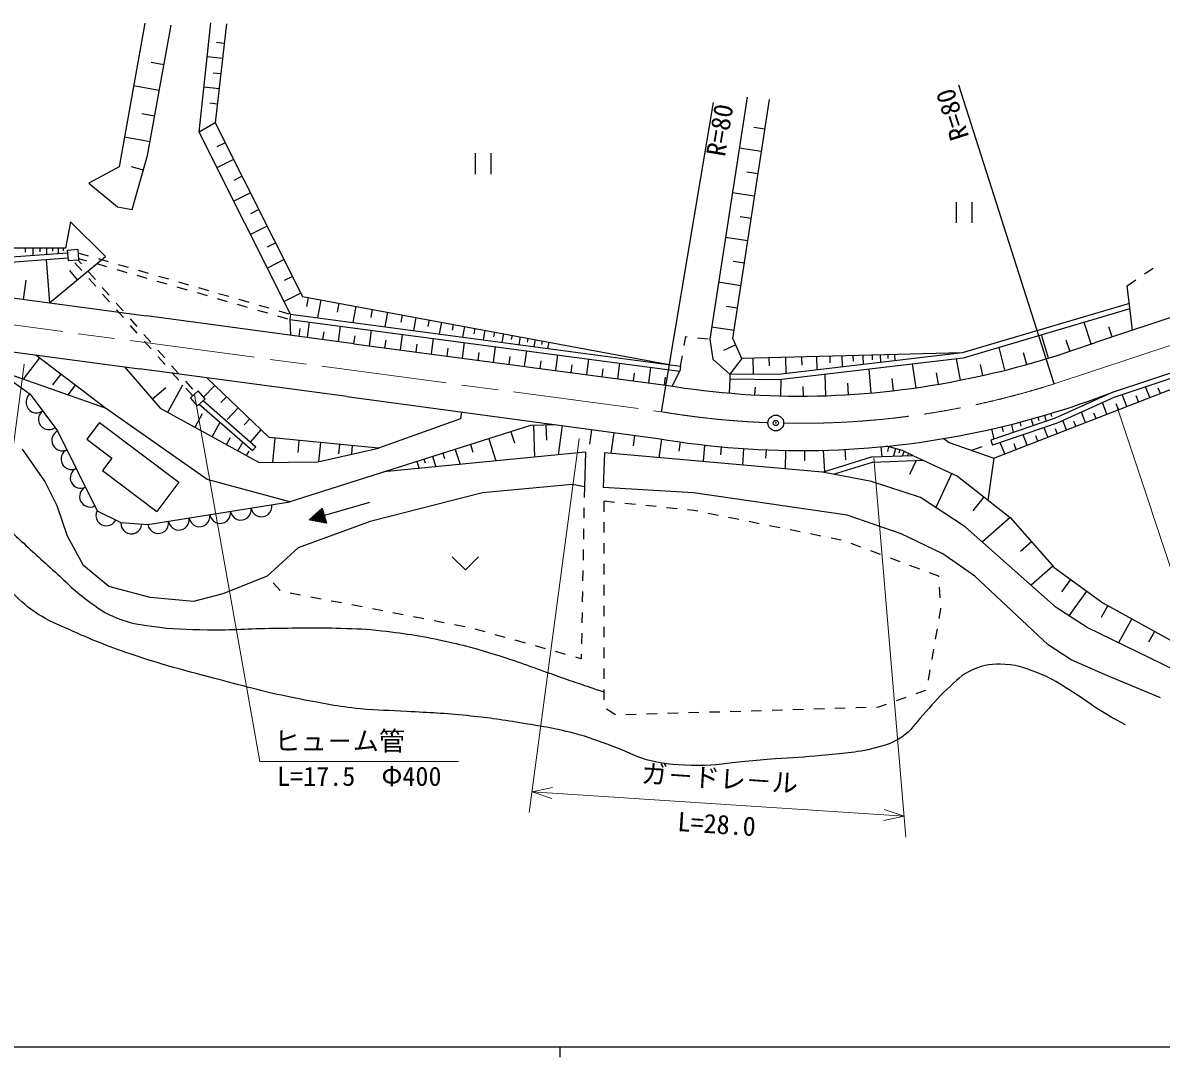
# Model space of a CAD drawing. Units: millimetres, scale not verified. Extents: x 0 to 700000, y -47500 to 447500.
# Drawn here: x 216642 to 325496, y 204000 to 302941 of the extents above; entities that cross this region are included whole.
import ezdxf
from ezdxf.enums import TextEntityAlignment as Align

# ---------------------------------------------------------------- set-up
doc = ezdxf.new("R2010")
doc.units = ezdxf.units.MM
doc.header["$LTSCALE"] = 1000
doc.header["$PDMODE"] = 32
doc.header["$PDSIZE"] = 500
doc.linetypes.add('CHAIN', pattern=[18.5, 12, -1.5, 3.5, -1.5])
doc.layers.add('作業ﾚｲﾔ1', color=7, linetype='Continuous', lineweight=25)
doc.styles.add('@ＭＳ ゴシック', font='')
doc.styles.add('ＭＳ ゴシック', font='')
doc.styles.get('@ＭＳ ゴシック').set_extended_font_data('@MS Gothic')
doc.styles.get('ＭＳ ゴシック').set_extended_font_data('MS Gothic')

msp = doc.modelspace()

# ---------------------------------------------------------------- linework, layer by layer
at = {"layer": '作業ﾚｲﾔ1'}
for p, q in [((228298, 302917), (225871, 289166)), ((228567, 290244), (230832, 302701)), ((233502, 292463), (234619, 302941)), ((236108, 302834), (235045, 293367)), ((235899, 300973), (235167, 301055)), ((235735, 299509), (234271, 299674)), ((230142, 298908), (228912, 299132)), ((235571, 298053), (234847, 298135)), ((229695, 296448), (227235, 296896)), ((235408, 296606), (233961, 296769)), ((315252, 268402), (306146, 296987)), ((235247, 295167), (234531, 295247)), ((277702, 265736), (282678, 295321)), ((285894, 295825), (282323, 272687)), ((284537, 272758), (288036, 295610)), ((229250, 294001), (228033, 294222)), ((235045, 293367), (233502, 292463)), ((235045, 293367), (243395, 276772)), ((287601, 292764), (286535, 292927)), ((382792, 293476), (319202, 272374)), ((228807, 291566), (226373, 292008)), ((242248, 275068), (233502, 292463)), ((236003, 291462), (235206, 291060)), ((287274, 290633), (285143, 290959)), ((227111, 285067), (228567, 290244)), ((236806, 289867), (235211, 289064)), ((259882, 290453), (259882, 288453)), ((261382, 290453), (261382, 288453)), ((225871, 289166), (222959, 287602)), ((228175, 288852), (227051, 289168)), ((286948, 288499), (285880, 288663)), ((384382, 288683), (320792, 267581)), ((222959, 287602), (225709, 285337)), ((237609, 288271), (236811, 287870)), ((238412, 286675), (236816, 285872)), ((286620, 286363), (284484, 286690)), ((225709, 285337), (227111, 285067)), ((305890, 285796), (305890, 283796)), ((307390, 285796), (307390, 283796)), ((239215, 285078), (238417, 284677)), ((286293, 284224), (285222, 284388)), ((221204, 283909), (220712, 281380)), ((224560, 280575), (221204, 283909)), ((240019, 283481), (238422, 282677)), ((285965, 282083), (283824, 282411)), ((220712, 281380), (201268, 281380)), ((210148, 280150), (220915, 280951)), ((216867, 281380), (216867, 280986)), ((217598, 281380), (217598, 280704)), ((218274, 281380), (218274, 281042)), ((218900, 281380), (218900, 280801)), ((219480, 281380), (219480, 281091)), ((220016, 281380), (220016, 280884)), ((220513, 281380), (220513, 281132)), ((220897, 281200), (221894, 281274)), ((220897, 281200), (220971, 280203)), ((221894, 281274), (221968, 280277)), ((221919, 280937), (222880, 280660)), ((240823, 281883), (240024, 281481)), ((210166, 279650), (220952, 280452)), ((218892, 280299), (219201, 276153)), ((219201, 276153), (224560, 280575)), ((220971, 280203), (221968, 280277)), ((222290, 279237), (221627, 279986)), ((221908, 280272), (222258, 279877)), ((221958, 280405), (222741, 280180)), ((223702, 279902), (224662, 279625)), ((223840, 280383), (224801, 280105)), ((225762, 279828), (226723, 279550)), ((241627, 280285), (240029, 279481)), ((285637, 279940), (284564, 280104)), ((221881, 278364), (221146, 279255)), ((222921, 279128), (223584, 278380)), ((225623, 279347), (226584, 279070)), ((227545, 278793), (228505, 278515)), ((227683, 279273), (228644, 278995)), ((229605, 278718), (230566, 278441)), ((242432, 278686), (241632, 278284)), ((323910, 278913), (324738, 279473)), ((216723, 276488), (216972, 278331)), ((223616, 277740), (222953, 278489)), ((224247, 277631), (224910, 276882)), ((229466, 278238), (230427, 277960)), ((231388, 277683), (232348, 277405)), ((231526, 278163), (232487, 277886)), ((233448, 277608), (234409, 277331)), ((285308, 277794), (283162, 278122)), ((322253, 277792), (323082, 278352)), ((322737, 273547), (322253, 277792)), ((208663, 277577), (228483, 274899)), ((224942, 276243), (224279, 276991)), ((233309, 277128), (234270, 276851)), ((235231, 276573), (236191, 276296)), ((235369, 277054), (236330, 276776)), ((237291, 276499), (238252, 276221)), ((243237, 277087), (241637, 276282)), ((243395, 276772), (278462, 270254)), ((243937, 276671), (243777, 275811)), ((225573, 276133), (226236, 275385)), ((226268, 274745), (225605, 275494)), ((237152, 276018), (238113, 275741)), ((239074, 275464), (240034, 275186)), ((239212, 275944), (240173, 275667)), ((245149, 276446), (244829, 274725)), ((246870, 276126), (246710, 275265)), ((248503, 275823), (248215, 274274)), ((250051, 275535), (249907, 274761)), ((284979, 275645), (283904, 275810)), ((322448, 276085), (306461, 271367)), ((322505, 275581), (306562, 270875)), ((226899, 274636), (227562, 273887)), ((248306, 272245), (228483, 274899)), ((240995, 274909), (241956, 274631)), ((241134, 275389), (242095, 275112)), ((242248, 275068), (242182, 274572)), ((242182, 274572), (279470, 269616)), ((242182, 274572), (242255, 273055)), ((242248, 275068), (279536, 270111)), ((243866, 272840), (244063, 274322)), ((251519, 275262), (251260, 273870)), ((252911, 275003), (252782, 274307)), ((254232, 274758), (253999, 273506)), ((255484, 274525), (255367, 273899)), ((227594, 273248), (226931, 273997)), ((243060, 272947), (243160, 273688)), ((245348, 272643), (245446, 273384)), ((246829, 272446), (247026, 273928)), ((249793, 272052), (249991, 273534)), ((256671, 274304), (256462, 273178)), ((257797, 274095), (257693, 273532)), ((258865, 273897), (258677, 272884)), ((259878, 273708), (259784, 273202)), ((260838, 273530), (260669, 272619)), ((261749, 273361), (261664, 272905)), ((284650, 273494), (282499, 273823)), ((318812, 272237), (318127, 274288)), ((320794, 272898), (320474, 273856)), ((207980, 272473), (227806, 269844)), ((228224, 273139), (228887, 272390)), ((228919, 271750), (228256, 272499)), ((248306, 272245), (278130, 268281)), ((248311, 272249), (248410, 272990)), ((251276, 271854), (251374, 272596)), ((252758, 271657), (252956, 273140)), ((254241, 271460), (254340, 272201)), ((255724, 271262), (255921, 272746)), ((258691, 270868), (258888, 272351)), ((262613, 273200), (262460, 272381)), ((263432, 273048), (263355, 272638)), ((264208, 272903), (264071, 272167)), ((264945, 272767), (264876, 272398)), ((265643, 272637), (265520, 271974)), ((266306, 272514), (266244, 272182)), ((266934, 272397), (266823, 271801)), ((279888, 272080), (280039, 272927)), ((280039, 272927), (280178, 272913)), ((281172, 272808), (282167, 272703)), ((282323, 272687), (282609, 270758)), ((285394, 270830), (284537, 272758)), ((309491, 261289), (338139, 272457)), ((314710, 270861), (314033, 273080)), ((316760, 271552), (316418, 272578)), ((338034, 272776), (320975, 267115)), ((224559, 266076), (217903, 271157)), ((229550, 271641), (230213, 270892)), ((257207, 271065), (257306, 271807)), ((260175, 270670), (260273, 271412)), ((261659, 270473), (261856, 271957)), ((264627, 270078), (264825, 271562)), ((267597, 269682), (267795, 271168)), ((279536, 270111), (279712, 271096)), ((284818, 272126), (283644, 271604)), ((306461, 271367), (285394, 270830)), ((306461, 271367), (288895, 269303)), ((294960, 271074), (294987, 270019)), ((296015, 271101), (296028, 270573)), ((296973, 271125), (296995, 270255)), ((297843, 271147), (297854, 270712)), ((298633, 271167), (298651, 270449)), ((299351, 271186), (299360, 270827)), ((300003, 271202), (300018, 270610)), ((310542, 269707), (309998, 271889)), ((312634, 270257), (312325, 271371)), ((218236, 270903), (216675, 268859)), ((226373, 270034), (229787, 266091)), ((230245, 270253), (229582, 271002)), ((230876, 270144), (231539, 269395)), ((263143, 270275), (263242, 271017)), ((266112, 269880), (266211, 270622)), ((269082, 269485), (269181, 270227)), ((270568, 269287), (270766, 270773)), ((273539, 268892), (273737, 270378)), ((276512, 268496), (276710, 269983)), ((279536, 270111), (279470, 269616)), ((282609, 270758), (284241, 269345)), ((285394, 270830), (284241, 269345)), ((286447, 270857), (286487, 269325)), ((287979, 270896), (287999, 270130)), ((306562, 270875), (288922, 268803)), ((289564, 270936), (289603, 269387)), ((291113, 270976), (291133, 270201)), ((292521, 271011), (292553, 269733)), ((293799, 271044), (293815, 270405)), ((302057, 268032), (301729, 270307)), ((306319, 268767), (305911, 270799)), ((308436, 269211), (308206, 270252)), ((214111, 269764), (217352, 267429)), ((224559, 266076), (214111, 269764)), ((220280, 269342), (219500, 268320)), ((247629, 267190), (227806, 269844)), ((231571, 268756), (230908, 269504)), ((240205, 263263), (234240, 268982)), ((272054, 269089), (272152, 269832)), ((275026, 268694), (275124, 269437)), ((277999, 268298), (278098, 269042)), ((278725, 268185), (279470, 269616)), ((284241, 269345), (284237, 268845)), ((288895, 269303), (284241, 269345)), ((293442, 267274), (293375, 269326)), ((297760, 267534), (297559, 269818)), ((299912, 267753), (299778, 268908)), ((304193, 268370), (304005, 269461)), ((221663, 268286), (220949, 267350)), ((229036, 266958), (230317, 268068)), ((230510, 265692), (231947, 268301)), ((232202, 268646), (232865, 267898)), ((232897, 267258), (232234, 268007)), ((235006, 268249), (233933, 267130)), ((284237, 268845), (284194, 267520)), ((288922, 268803), (284237, 268845)), ((286653, 267347), (286693, 268085)), ((289117, 267252), (289153, 268830)), ((291280, 267233), (291275, 268156)), ((295603, 267374), (295537, 268473)), ((324397, 267100), (324001, 268116)), ((325413, 267496), (325215, 268004)), ((217352, 267429), (219974, 263901)), ((233421, 267722), (232672, 267059)), ((233335, 266311), (232672, 267059)), ((234084, 266973), (233335, 266311)), ((234084, 266973), (233421, 267722)), ((233898, 266809), (238939, 262394)), ((236124, 267176), (235588, 266617)), ((247629, 267190), (277360, 263179)), ((320792, 267581), (315367, 265108)), ((320975, 267115), (315552, 264643)), ((322197, 266243), (321757, 267371)), ((323326, 266683), (323106, 267247)), ((234260, 259258), (224559, 266076)), ((229787, 266091), (239237, 260882)), ((233521, 266475), (238609, 262018)), ((237235, 266111), (236177, 265007)), ((258580, 265713), (258492, 265063)), ((318267, 264711), (317880, 265704)), ((320310, 265507), (319878, 266615)), ((321418, 265939), (321202, 266493)), ((223971, 264705), (222771, 263105)), ((223971, 264705), (231571, 259005)), ((233118, 264255), (233837, 265559)), ((234757, 263351), (235516, 264727)), ((238339, 265052), (237810, 264501)), ((258492, 265063), (250660, 262258)), ((315367, 265108), (309206, 263017)), ((315552, 264643), (309367, 262544)), ((311164, 264532), (311354, 263746)), ((311975, 264763), (312074, 264354)), ((313060, 265036), (313253, 264391)), ((313705, 265229), (313802, 264906)), ((314327, 265415), (314506, 264816)), ((314926, 265594), (315015, 265294)), ((316435, 263996), (316088, 264887)), ((317326, 264344), (317153, 264789)), ((319261, 265098), (319067, 265595)), ((219974, 263901), (223740, 256274)), ((238431, 262839), (239442, 263994)), ((265193, 264418), (242187, 257132)), ((263316, 263824), (263653, 262762)), ((267687, 264484), (265193, 264418)), ((265475, 264425), (265556, 261390)), ((266668, 264457), (266707, 263006)), ((268209, 264414), (267831, 261613)), ((271010, 264036), (270821, 262636)), ((273148, 263747), (272879, 261753)), ((275142, 263478), (275008, 262481)), ((309267, 264108), (309506, 263119)), ((310265, 264312), (310376, 263853)), ((312684, 262534), (312293, 263537)), ((314645, 263298), (314288, 264214)), ((315561, 263655), (315382, 264113)), ((222771, 263105), (225171, 261305)), ((236134, 262592), (236513, 263281)), ((237208, 262000), (237671, 262839)), ((238939, 262394), (238609, 262018)), ((250660, 262258), (240205, 263263)), ((240728, 263213), (240505, 260898)), ((243042, 262990), (242931, 261833)), ((245103, 262792), (244928, 260972)), ((246923, 262617), (246835, 261707)), ((248147, 262500), (248068, 261677)), ((259440, 262596), (259669, 261873)), ((261192, 263151), (261865, 261027)), ((277721, 263127), (277465, 261344)), ((279505, 262872), (279377, 261980)), ((281841, 262551), (281693, 260966)), ((283426, 262402), (283352, 261610)), ((298694, 262389), (298776, 261456)), ((300766, 262029), (299241, 262437)), ((299433, 262385), (299313, 261936)), ((304721, 263177), (305207, 262792)), ((305207, 262792), (309491, 261289)), ((308331, 262374), (307349, 262041)), ((309206, 263017), (309367, 262544)), ((310536, 261696), (310107, 262795)), ((311634, 262125), (311420, 262674)), ((313687, 262925), (313491, 263426)), ((218759, 259086), (216608, 262172)), ((225171, 261305), (224271, 260105)), ((238048, 261537), (238279, 261957)), ((244856, 260956), (250660, 262258)), ((270450, 261871), (251165, 259976)), ((255815, 261448), (256127, 260463)), ((256800, 261760), (256956, 261268)), ((257993, 262138), (258451, 260692)), ((270450, 261871), (270338, 258551)), ((272249, 261810), (272137, 258489)), ((293100, 259947), (272249, 261810)), ((285566, 262209), (285460, 260630)), ((287711, 262090), (287666, 261289)), ((289558, 262062), (289539, 260266)), ((291380, 262025), (291384, 261073)), ((293100, 259947), (297788, 261419)), ((293188, 262061), (293287, 260006)), ((295244, 262160), (295293, 261132)), ((297788, 261419), (301740, 261566)), ((300094, 262208), (299904, 261498)), ((300487, 262103), (300401, 261783)), ((300915, 261958), (300710, 261528)), ((301740, 261566), (300766, 262029)), ((301345, 261754), (301243, 261538)), ((301740, 261566), (306028, 259590)), ((309491, 261289), (308932, 257293)), ((239237, 260882), (244856, 260956)), ((254331, 260978), (254544, 260308)), ((255002, 261191), (255108, 260855)), ((294146, 259752), (297874, 260922)), ((297874, 260922), (302744, 261103)), ((302060, 261078), (301436, 259723)), ((219928, 256748), (218759, 259086)), ((224271, 260105), (229471, 256205)), ((242187, 257132), (234260, 259258)), ((297809, 259065), (293100, 259947)), ((305461, 259851), (303954, 256580)), ((306028, 259590), (311051, 255617)), ((231571, 259005), (229471, 256205)), ((260606, 257988), (249852, 255252)), ((269186, 258782), (260606, 257988)), ((270338, 258551), (269186, 258782)), ((270338, 258551), (270319, 257551)), ((280763, 257969), (272137, 258489)), ((302475, 257551), (297809, 259065)), ((228602, 254940), (242187, 257132)), ((249797, 257070), (245478, 255807)), ((272191, 257178), (272191, 256178)), ((273229, 257071), (272235, 257174)), ((275219, 256866), (274224, 256969)), ((295469, 255857), (280763, 257969)), ((306763, 254735), (302475, 257551)), ((308539, 257604), (307485, 256271)), ((220910, 253850), (219928, 256748)), ((223740, 256274), (226028, 255130)), ((244038, 255386), (245267, 256527)), ((244120, 255462), (245464, 255855)), ((244284, 255614), (245436, 255951)), ((244448, 255766), (245407, 256047)), ((244612, 255918), (245379, 256143)), ((244775, 256070), (245351, 256239)), ((244939, 256222), (245323, 256335)), ((245103, 256375), (245295, 256431)), ((245267, 256527), (245688, 255087)), ((270301, 256551), (270283, 255551)), ((277208, 256661), (276213, 256763)), ((279198, 256455), (278203, 256558)), ((280798, 256290), (280192, 256353)), ((281181, 256213), (280798, 256290)), ((283142, 255819), (282162, 256016)), ((300638, 254074), (295469, 255857)), ((226028, 255130), (228602, 254940)), ((249852, 255252), (242979, 252727)), ((245688, 255087), (244038, 255386)), ((244148, 255366), (245492, 255759)), ((244368, 255326), (245520, 255663)), ((244588, 255286), (245548, 255567)), ((244808, 255246), (245576, 255471)), ((245028, 255206), (245604, 255375)), ((245248, 255167), (245632, 255279)), ((245468, 255127), (245660, 255183)), ((272191, 255178), (272191, 254178)), ((285103, 255425), (284123, 255622)), ((287064, 255031), (286083, 255228)), ((289025, 254637), (288044, 254834)), ((315465, 246999), (306763, 254735)), ((311051, 255617), (308393, 253286)), ((311051, 255617), (315255, 250825)), ((222453, 251044), (220910, 253850)), ((270265, 254551), (270247, 253551)), ((290985, 254243), (290005, 254440)), ((292946, 253849), (291966, 254046)), ((294907, 253455), (293927, 253652)), ((304606, 252144), (300638, 254074)), ((242979, 252727), (240000, 250000)), ((270229, 252551), (270211, 251552)), ((272191, 253178), (272191, 252178)), ((296788, 252782), (295851, 253132)), ((313090, 253293), (312051, 252382)), ((257708, 251872), (258958, 250622)), ((260208, 251872), (258958, 250622)), ((298662, 252083), (297725, 252432)), ((300536, 251384), (299599, 251733)), ((307663, 249997), (304606, 252144)), ((224884, 249034), (222453, 251044)), ((270193, 250552), (270174, 249552)), ((272191, 251178), (272191, 250178)), ((302410, 250684), (301473, 251034)), ((315129, 250969), (313051, 249146)), ((315255, 250825), (319922, 247462)), ((240000, 250000), (235778, 248332)), ((241261, 248629), (240584, 249365)), ((304229, 250005), (303347, 250335)), ((304233, 249948), (304229, 250005)), ((314689, 243444), (307663, 249997)), ((316809, 249705), (315960, 248527)), ((228811, 247958), (224884, 249034)), ((235778, 248332), (232973, 247584)), ((243198, 248204), (242217, 248393)), ((270156, 248552), (270138, 247552)), ((272191, 249178), (272191, 248178)), ((304363, 247952), (304298, 248950)), ((318363, 248585), (316664, 246229)), ((232973, 247584), (228811, 247958)), ((245162, 247825), (244180, 248014)), ((247126, 247446), (246144, 247636)), ((249090, 247068), (248108, 247257)), ((272191, 247178), (272191, 246178)), ((320378, 247210), (319744, 246063)), ((319922, 247462), (328288, 242837)), ((251054, 246689), (250072, 246878)), ((253018, 246310), (252036, 246500)), ((254981, 245932), (254000, 246121)), ((270120, 246552), (270102, 245553)), ((304276, 245968), (304434, 246863)), ((304434, 246863), (304428, 246954)), ((318408, 245108), (315465, 246999)), ((256945, 245553), (255963, 245742)), ((258909, 245174), (257927, 245364)), ((260847, 244687), (259885, 244958)), ((272191, 245178), (272191, 244178)), ((303927, 243999), (304102, 244984)), ((326858, 240988), (318408, 245108)), ((322672, 245941), (321404, 243647)), ((262773, 244146), (261810, 244416)), ((264698, 243604), (263735, 243875)), ((270084, 244553), (270066, 243553)), ((324854, 244735), (324281, 243697)), ((266623, 243063), (265661, 243333)), ((268548, 242521), (267586, 242792)), ((272191, 243178), (272191, 242178)), ((303579, 242030), (303753, 243014)), ((316873, 242025), (314689, 243444)), ((270039, 242102), (269511, 242250)), ((270047, 242553), (270039, 242102)), ((320295, 240496), (316873, 242025)), ((272191, 241178), (272191, 240178)), ((303230, 240060), (303405, 241045)), ((325427, 238385), (320295, 240496)), ((272191, 239178), (272191, 238178)), ((300179, 238109), (301120, 238446)), ((302061, 238783), (303003, 239120)), ((272464, 237327), (273304, 236784)), ((292286, 237319), (293286, 237349)), ((294285, 237379), (295285, 237408)), ((296285, 237438), (297284, 237468)), ((298284, 237498), (298491, 237504)), ((298491, 237504), (299237, 237771)), ((274294, 236781), (275294, 236811)), ((276293, 236841), (277293, 236871)), ((278293, 236900), (279292, 236930)), ((280292, 236960), (281291, 236990)), ((282291, 237020), (283290, 237050)), ((284290, 237080), (285289, 237110)), ((286289, 237140), (287289, 237169)), ((288288, 237199), (289288, 237229)), ((290287, 237259), (291287, 237289)), ((40000, 205000), (579000, 205000)), ((268000, 205000), (268000, 204000))]:
    msp.add_line(p, q, dxfattribs=at)
at = {"layer": '作業ﾚｲﾔ1', "linetype": 'CHAIN', "lineweight": 13}
for p, q in [((315252, 268402), (383824, 291159)), ((190233, 277447), (277702, 265736))]:
    msp.add_line(p, q, dxfattribs=at)
at = {"layer": '作業ﾚｲﾔ1', "lineweight": 13}
for p, q in [((216770, 270299), (212038, 234611)), ((239317, 232290), (233046, 267391)), ((321290, 266166), (332629, 231998)), ((269856, 263182), (265067, 227412)), ((298012, 261318), (301077, 225048)), ((239317, 232290), (258317, 232290)), ((267295, 229783), (265333, 229394)), ((300909, 227041), (265333, 229394)), ((265333, 229394), (267226, 228750)), ((300909, 227041), (299015, 227685)), ((298947, 226652), (300909, 227041))]:
    msp.add_line(p, q, dxfattribs=at)
at = {"layer": '作業ﾚｲﾔ1'}
msp.add_circle((288641, 264662), 750, dxfattribs=at)
for centre, radius, start, end in [((290509, 350143), 82893, 281.49136, 290.25131), ((290898, 345494), 78262, 260.61085, 281.85994), ((217949, 266626), 1000, 126.62133, 306.62133), ((290924, 345176), 83145, 281.88894, 291.05276), ((219142, 265021), 1000, 126.62133, 306.62133), ((220417, 263005), 1000, 116.27786, 296.27786), ((291047, 343712), 81688, 260.35467, 282.01961), ((221302, 261211), 1000, 116.27786, 296.27786), ((222187, 259418), 1000, 116.27786, 296.27786), ((223073, 257625), 1000, 116.27786, 296.27786), ((224634, 255827), 1000, 153.43495, 333.43495), ((233538, 255736), 1000, 189.16867, 9.16867), ((235512, 256055), 1000, 189.16867, 9.16867), ((237487, 256374), 1000, 189.16867, 9.16867), ((239461, 256692), 1000, 189.16867, 9.16867), ((227025, 255057), 1000, 175.76361, 355.76361), ((229589, 255099), 1000, 189.16867, 9.16867), ((231563, 255418), 1000, 189.16867, 9.16867)]:
    msp.add_arc(centre, radius, start, end, dxfattribs=at)
at = {"layer": '作業ﾚｲﾔ1', "linetype": 'CHAIN', "lineweight": 13}
for start, end in [(268.86865, 287.66903), (260.45356, 267.79435)]:
    msp.add_arc((290970, 344629), 80000, start, end, dxfattribs=at)
at = {"layer": '作業ﾚｲﾔ1'}
for points, knots in [([(200566, 258980), (202462, 259438), (203088, 259645), (204744, 259720), (205774, 259768), (206375, 259887), (207384, 259672), (208596, 259414), (209266, 259152), (210360, 258568), (211433, 257996), (212006, 257606), (212951, 256841), (214260, 255782), (214802, 254975), (216023, 253817), (217371, 252539), (218146, 251843), (219527, 250601), (220791, 249464), (221416, 248722), (222791, 247721), (223851, 246949), (224451, 246476), (225671, 245993), (226905, 245505), (227668, 245411), (228982, 245225), (231047, 244933), (232225, 244920), (234310, 244889), (236785, 244854), (238170, 245008), (240646, 245033), (243158, 245060), (244567, 245122), (247077, 245033), (248598, 244980), (249455, 244980), (250965, 244793), (253473, 244484), (254885, 244303), (257348, 243737), (259397, 243267), (260530, 242936), (262532, 242298), (264634, 241628), (265776, 241148), (267860, 240426), (269550, 239840), (270082, 239657), (272191, 238938)], [0, 0, 0, 0, 1, 1, 1, 2, 2, 2, 3, 3, 3, 4, 4, 4, 5, 5, 5, 6, 6, 6, 7, 7, 7, 8, 8, 8, 9, 9, 9, 10, 10, 10, 11, 11, 11, 12, 12, 12, 13, 13, 13, 14, 14, 14, 15, 15, 15, 16, 16, 16, 17, 17, 17, 17]), ([(322084, 235789), (320863, 236450), (320524, 236639), (319555, 237234), (318429, 237926), (317871, 238427), (316746, 239120), (315724, 239750), (315163, 240142), (314057, 240605), (312752, 241152), (311976, 241472), (310565, 241569), (309361, 241651), (308627, 241553), (307515, 241087), (306390, 240615), (305935, 240013), (305026, 239201), (304034, 238313), (303614, 237678), (302698, 236712), (301920, 235892), (301641, 235240), (300692, 234625), (299795, 234044), (299197, 233852), (298163, 233582), (296187, 233066), (295016, 233072), (292986, 232859), (291282, 232681), (290319, 232671), (288611, 232538), (287466, 232449), (286825, 232396), (285681, 232297), (283956, 232149), (282998, 231878), (281266, 231896), (279310, 231917), (278181, 231957), (276289, 232458), (275017, 232794), (274394, 233250), (273159, 233702), (271669, 234248), (270841, 234588), (269306, 234986), (267327, 235500), (266185, 235650), (264169, 235990), (262203, 236321), (261094, 236464), (259112, 236672), (256877, 236907), (255615, 236932), (253372, 237073), (251633, 237183), (250650, 237126), (248917, 237314), (246675, 237557), (245432, 237809), (243218, 238237), (240496, 238763), (238995, 239176), (236315, 239883), (232625, 240856), (230539, 241353), (226923, 242572), (224589, 243358), (223317, 243907), (221063, 244900), (219876, 245423), (219197, 245703), (218093, 246385), (217042, 247035), (216576, 247578), (215645, 248391), (214785, 249143), (214405, 249678), (213518, 250398), (212826, 250960), (212438, 251302), (211632, 251683), (210550, 252193), (209817, 252246), (208621, 252244), (207982, 252244), (207625, 252055), (207056, 251763), (206102, 251272), (205675, 250807), (204889, 250077), (203600, 248880), (203266, 248187), (202200, 246465)], [0, 0, 0, 0, 1, 1, 1, 2, 2, 2, 3, 3, 3, 4, 4, 4, 5, 5, 5, 6, 6, 6, 7, 7, 7, 8, 8, 8, 9, 9, 9, 10, 10, 10, 11, 11, 11, 12, 12, 12, 13, 13, 13, 14, 14, 14, 15, 15, 15, 16, 16, 16, 17, 17, 17, 18, 18, 18, 19, 19, 19, 20, 20, 20, 21, 21, 21, 22, 22, 22, 23, 23, 23, 24, 24, 24, 25, 25, 25, 26, 26, 26, 27, 27, 27, 28, 28, 28, 29, 29, 29, 30, 30, 30, 31, 31, 31, 32, 32, 32, 32])]:
    msp.add_open_spline(points, degree=3, knots=knots, dxfattribs=at)
msp.add_point((288641, 264662), dxfattribs=at)

# ---------------------------------------------------------------- texts
at = {"layer": '作業ﾚｲﾔ1', "style": 'ＭＳ ゴシック'}
for rotation, p in [(107.669, (307664, 292223)), (80.454, (284314, 289976))]:
    msp.add_text('R=80', height=1833, rotation=rotation, dxfattribs=at).set_placement(p, align=Align.BOTTOM_LEFT)
msp.add_text('ヒュ－ム管', height=1833, dxfattribs=at).set_placement((240692, 232790), align=Align.BOTTOM_LEFT)
msp.add_text('ガ－ドレ－ル', height=1833, rotation=356.216, dxfattribs=at).set_placement((283187, 229215), align=Align.BOTTOM_CENTER)
msp.add_text('L=17.5\u3000Φ400', height=1833, dxfattribs=at).set_placement((248817, 231790), align=Align.TOP_CENTER)
at = {"layer": '作業ﾚｲﾔ1', "style": '@ＭＳ ゴシック'}
msp.add_text('L=28.0', height=1833, rotation=356.216, dxfattribs=at).set_placement((283055, 227220), align=Align.TOP_CENTER)

doc.saveas('drawing.dxf')
